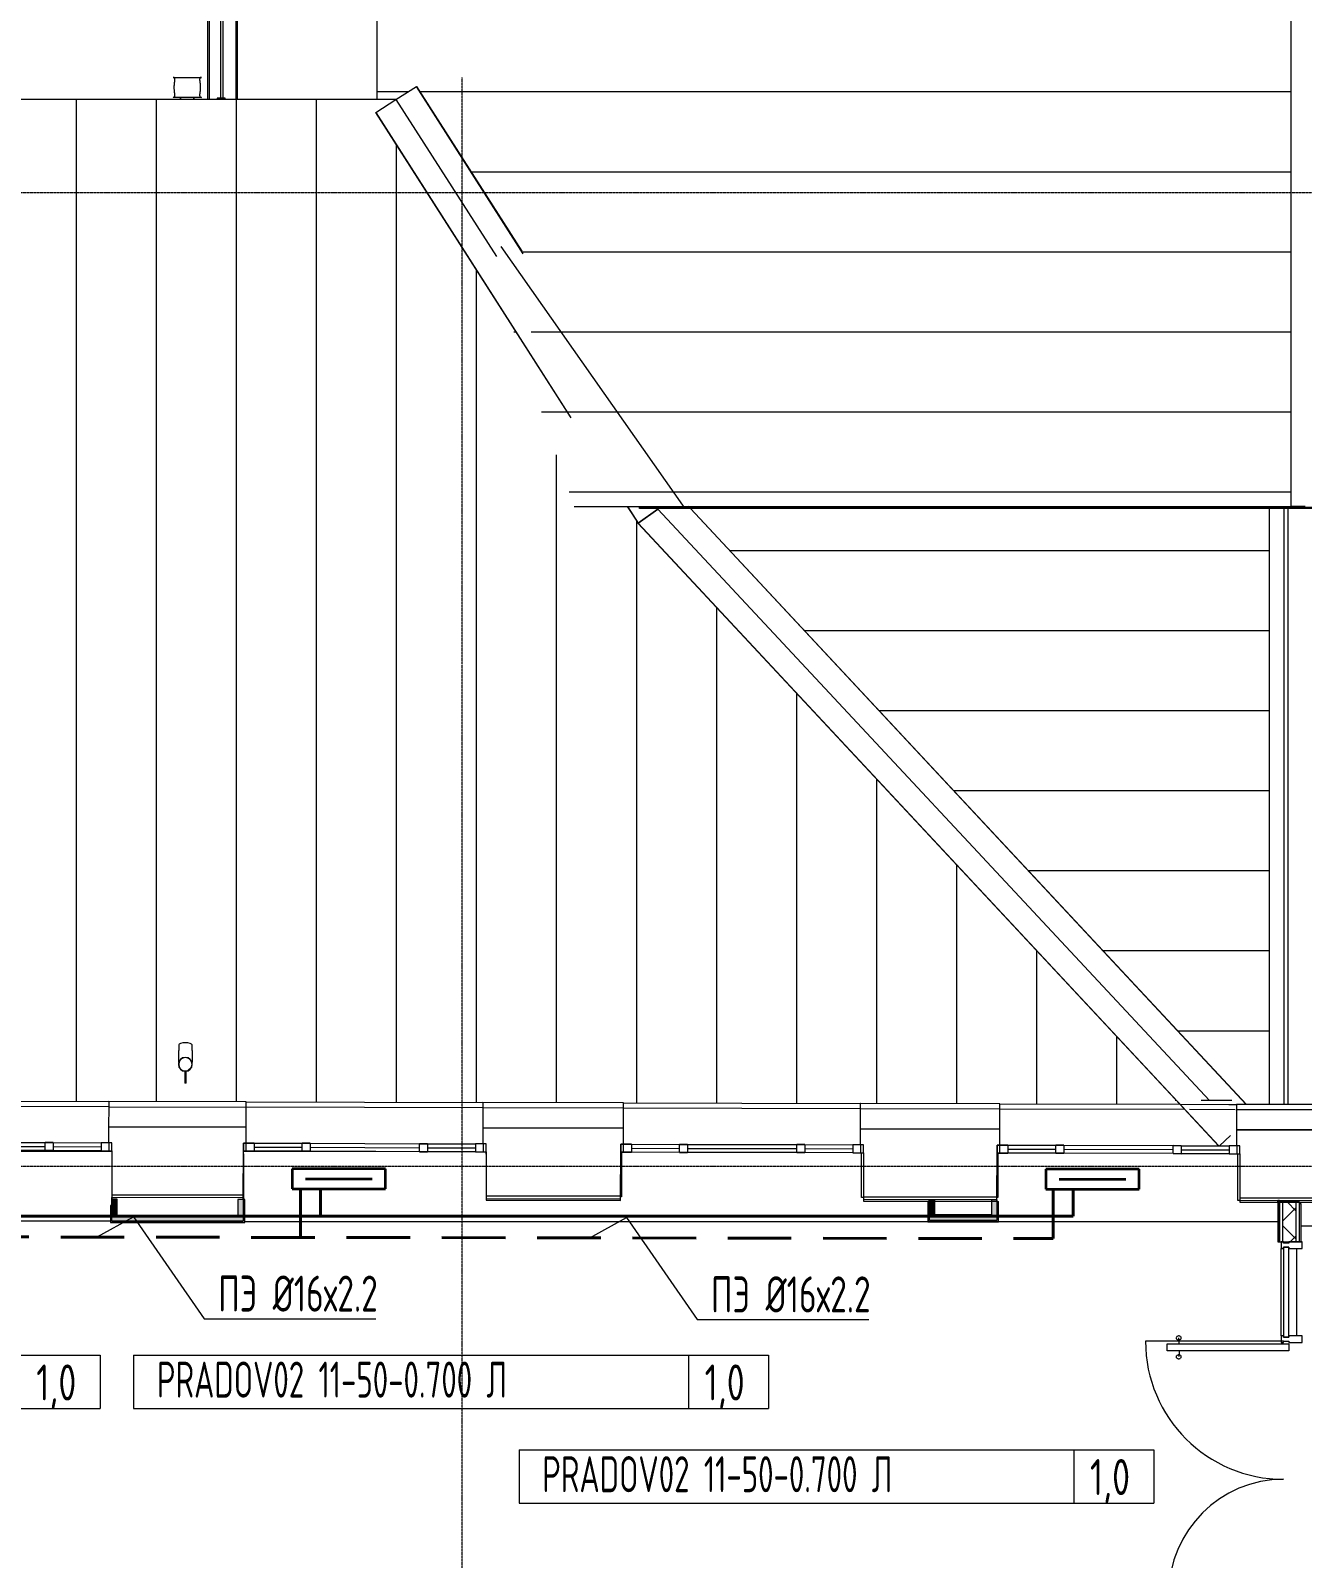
# Model space of a CAD drawing. Header units: millimetres. Extents: x -3929 to 624051, y 52832 to 514950.
# Drawn here: x 188631 to 198166, y 248872 to 260326 of the extents above; entities that cross this region are included whole.
import ezdxf
from ezdxf import colors
from ezdxf.entities.mleader import LeaderData, LeaderLine
from ezdxf.enums import TextEntityAlignment as Align
from ezdxf.math import Vec2, Vec3

# ---------------------------------------------------------------- set-up
doc = ezdxf.new("R2010")
doc.units = ezdxf.units.MM
for name, pattern in [('ADSK_Линия сетки', [25, 20, -2.5, 0, -2.5]), ('ADSK_Штриховая_ш3 п1_5', [4.5, 3, -1.5]), ('Hidden', [7.14375, 4.7625, -2.38125])]:
    doc.linetypes.add(name, pattern=pattern)
for name, color, linetype, lineweight in [('_ Окна', 7, 'Continuous', 9), ('Витраж', 7, 'Continuous', 9), ('Двери', 7, 'Continuous', 9), ('Каркас', 7, 'Continuous', 18), ('Крыша', 7, 'Continuous', 9), ('Крыша штриховка', 7, 'Continuous', 9), ('Обобщенные модели', 7, 'Continuous', 18), ('ОВ-О-Оборудование', 32, 'Continuous', 35), ('ОВ-ТЕКСТ', 7, 'Continuous', 25), ('Ограждение', 7, 'Continuous', 9), ('Окна', 7, 'Continuous', 9), ('Оси', 253, 'Continuous', 9), ('Панели витража', 7, 'Continuous', 9), ('Перекрытие', 7, 'Continuous', 18), ('Стены внутренние', 7, 'Continuous', 18), ('Стены наружные', 7, 'Continuous', 18), ('Стены несущие', 7, 'Continuous', 30), ('Стены отделка', 7, 'Continuous', 30), ('Стены штриховка', 7, 'Continuous', 9)]:
    doc.layers.add(name, color=color, linetype=linetype, lineweight=lineweight)
doc.layers.add('Линии', color=7, linetype='Continuous', lineweight=9, true_color=0x00a600)
for name, color, linetype in [('ПРИБОРЫ', 3, 'Continuous'), ('статистика приборов', 252, 'Continuous'), ('стояки', 7, 'Continuous')]:
    doc.layers.add(name, color=color, linetype=linetype)
doc.layers.add('т11.1', color=1, linetype='Continuous', true_color=0xff0000)
doc.layers.add('т21.1', color=5, linetype='Continuous', true_color=0x0000ff)
doc.styles.add('СТИЛЬ', font='simplex.shx', dxfattribs={"width": 0.65})

# ---------------------------------------------------------------- blocks, each defined once
blk = doc.blocks.new('*U2936')
at = {"layer": 'ОВ-О-Оборудование', "color": 32, "ltscale": 0.1, "true_color": 0xcd6928}
for p, q in [((350, 75), (-350, 75)), ((-350, 75), (-350, -75)), ((-250, 0), (250, 0)), ((350, -75), (350, 75)), ((-350, -75), (350, -75))]:
    blk.add_line(p, q, dxfattribs=at)
blk = doc.blocks.new('2 этаж')
at = {"layer": 'Стены внутренние', "lineweight": 0}
for points in [[(379980, -158772), (380020, -158772), (380020, -158650), (379980, -158650)], [(380963, -158812), (380963, -158652), (380923, -158652), (380923, -158812)], [(386108, -158768), (386148, -158768), (386148, -158654), (386108, -158654)], [(386613, -158808), (386613, -158654), (386573, -158654), (386573, -158808)], [(380443, -158812), (380923, -158812), (380923, -158772), (379980, -158772), (379980, -158812)], [(386573, -158808), (386573, -158768), (386108, -158768), (386108, -158808), (386200, -158808)]]:
    blk.add_hatch(color=253, dxfattribs=at).paths.add_polyline_path(points)
at = {"layer": '_ Окна', "color": 253, "lineweight": 0}
for p, q in [((378660, -158254), (379480, -158256)), ((379480, -158286), (379480, -158226)), ((379480, -158226), (379540, -158226)), ((379540, -158286), (379480, -158286)), ((379540, -158226), (379540, -158286)), ((379540, -158256), (379900, -158257)), ((379900, -158227), (379900, -158287)), ((379980, -158228), (379900, -158227)), ((379900, -158287), (379980, -158288)), ((379960, -158287), (379960, -158227)), ((379980, -158288), (379980, -158228)), ((380965, -158290), (380965, -158230)), ((380965, -158230), (381045, -158230)), ((381045, -158290), (380965, -158290)), ((380985, -158290), (380985, -158230)), ((381045, -158230), (381045, -158290)), ((381045, -158260), (381405, -158261)), ((381405, -158291), (381405, -158231)), ((381405, -158231), (381465, -158231)), ((381465, -158291), (381405, -158291)), ((381465, -158231), (381465, -158291)), ((381465, -158261), (382285, -158264)), ((382285, -158294), (382285, -158234)), ((382285, -158234), (382345, -158234)), ((382345, -158294), (382285, -158294)), ((382345, -158234), (382345, -158294)), ((382345, -158264), (382705, -158265)), ((382705, -158235), (382705, -158295)), ((382785, -158235), (382705, -158235)), ((382705, -158295), (382785, -158295)), ((382765, -158295), (382765, -158235)), ((382785, -158295), (382785, -158235)), ((383794, -158298), (383794, -158238)), ((383794, -158238), (383874, -158238)), ((383874, -158298), (383794, -158298)), ((383814, -158298), (383814, -158238)), ((383874, -158238), (383874, -158298)), ((383874, -158268), (384234, -158269)), ((384234, -158299), (384234, -158239)), ((384234, -158239), (384294, -158239)), ((384294, -158299), (384234, -158299)), ((384294, -158239), (384294, -158299)), ((384294, -158269), (385114, -158271)), ((385114, -158301), (385114, -158241)), ((385114, -158241), (385174, -158241)), ((385174, -158241), (385174, -158301)), ((385174, -158271), (385534, -158272)), ((385534, -158242), (385534, -158302)), ((385614, -158242), (385534, -158242)), ((385594, -158302), (385594, -158242)), ((385614, -158302), (385614, -158242)), ((386615, -158305), (386615, -158245)), ((386615, -158245), (386695, -158245)), ((386635, -158305), (386635, -158245)), ((386695, -158245), (386695, -158305)), ((386695, -158275), (387055, -158276)), ((387055, -158306), (387055, -158246)), ((387055, -158246), (387115, -158246)), ((387115, -158246), (387115, -158306)), ((387115, -158276), (387935, -158278)), ((387935, -158308), (387935, -158248)), ((387935, -158248), (387995, -158249)), ((387995, -158249), (387995, -158309)), ((387995, -158279), (388355, -158280)), ((388355, -158250), (388355, -158310)), ((388435, -158250), (388355, -158250)), ((388415, -158310), (388415, -158250)), ((388435, -158310), (388435, -158250)), ((385174, -158301), (385114, -158301)), ((385534, -158302), (385614, -158302)), ((386695, -158305), (386615, -158305)), ((387115, -158306), (387055, -158306)), ((387995, -158309), (387935, -158308)), ((388355, -158310), (388435, -158310))]:
    blk.add_line(p, q, dxfattribs=at)
at = {"layer": 'Витраж', "color": 253, "lineweight": 0}
for p, q in [((388763, -158970), (388746, -158970)), ((388746, -158970), (388746, -159020)), ((388763, -158980), (388763, -158970)), ((388803, -158980), (388763, -158980)), ((388903, -158970), (388803, -158970)), ((388803, -158970), (388803, -158980)), ((388903, -159020), (388903, -158970)), ((388746, -159675), (388746, -159020)), ((388746, -159020), (388763, -159020)), ((388763, -159010), (388803, -159010)), ((388763, -159020), (388763, -159010)), ((388803, -159010), (388803, -159020)), ((388803, -159020), (388903, -159020)), ((388863, -159675), (388863, -159020))]:
    blk.add_line(p, q, dxfattribs=at)
at = {"layer": 'Витраж', "color": 253, "lineweight": 0, "extrusion": (0, 0, -1)}
for p, q in [((388763, -159675), (388746, -159675)), ((388746, -159675), (388746, -159725)), ((388746, -159725), (388763, -159725)), ((388763, -159685), (388763, -159675)), ((388803, -159685), (388763, -159685)), ((388763, -159725), (388763, -159715)), ((388763, -159715), (388803, -159715)), ((388903, -159675), (388803, -159675)), ((388803, -159675), (388803, -159685)), ((388803, -159715), (388803, -159725)), ((388803, -159725), (388903, -159725)), ((388903, -159725), (388903, -159675))]:
    blk.add_line(p, q, dxfattribs=at)
at = {"layer": 'Двери', "color": 253, "lineweight": 0}
blk.add_line((388763, -159715), (387728, -159715), dxfattribs=at)
for centre, radius, start, end in [((388763, -159715), 1035, 180, 270), ((388763, -161610), 860, 90, 180)]:
    blk.add_arc(centre, radius, start, end, dxfattribs=at)
at = {"layer": 'Каркас', "color": 253, "lineweight": 0}
for p, q in [((384578, -153456), (384578, -153463)), ((384649, -153463), (384649, -153456)), ((384714, -153456), (384714, -153463)), ((386680, -153456), (386680, -153463)), ((386751, -153463), (386751, -153456)), ((386816, -153456), (386816, -153463)), ((388721, -153456), (388721, -153463)), ((388791, -153463), (388791, -153456)), ((388856, -153456), (388856, -153463))]:
    blk.add_line(p, q, dxfattribs=at)
at = {"layer": 'Крыша', "color": 253, "lineweight": 0}
for p, q in [((381965, -127688), (381965, -150406)), ((382109, -150406), (375370, -150406)), ((383445, -153456), (388818, -153456)), ((387959, -157910), (387951, -157910)), ((388374, -157910), (388146, -157910)), ((388354, -157940), (388411, -157940))]:
    blk.add_line(p, q, dxfattribs=at)
at = {"layer": 'Крыша штриховка', "color": 253, "linetype": 'Continuous', "lineweight": 0}
for p, q in [((381965, -150347), (382202, -150347)), ((382288, -150347), (388818, -150347)), ((379711, -150406), (379711, -157917)), ((380311, -150406), (380311, -157918)), ((380911, -150406), (380911, -157920)), ((381511, -150406), (381511, -157922)), ((382111, -150746), (382111, -157923)), ((382671, -150947), (388818, -150947)), ((383054, -151547), (388818, -151547)), ((382711, -151685), (382711, -157925)), ((382992, -152147), (383007, -152147)), ((383123, -152147), (388818, -152147)), ((383200, -152747), (383391, -152747)), ((383400, -152747), (388818, -152747)), ((383311, -153070), (383311, -157926)), ((383408, -153347), (388818, -153347)), ((383911, -153562), (383911, -157928)), ((384611, -153787), (388656, -153787)), ((384511, -154212), (384511, -157929)), ((385171, -154387), (388656, -154387)), ((385111, -154856), (385111, -157931)), ((385730, -154987), (388656, -154987)), ((385711, -155500), (385711, -157933)), ((386290, -155587), (388656, -155587)), ((386311, -156143), (386311, -157934)), ((386849, -156187), (388656, -156187)), ((386911, -156787), (386911, -157936)), ((387409, -156787), (388656, -156787)), ((387511, -157430), (387511, -157937)), ((387968, -157387), (388656, -157387))]:
    blk.add_line(p, q, dxfattribs=at)
at = {"layer": 'Линии', "color": 253, "lineweight": 0}
blk.add_line((384276, -153473), (382898, -151508), dxfattribs=at)
at = {"layer": 'Линии', "color": 253, "linetype": 'ADSK_Штриховая_ш3 п1_5', "lineweight": 0}
for p, q in [((387891, -159787), (387890, -159734)), ((387890, -159734), (388803, -159734)), ((388803, -159787), (387891, -159787)), ((387982, -159734), (387977, -159690)), ((387982, -159787), (387977, -159832)), ((388803, -159734), (388803, -159787))]:
    blk.add_line(p, q, dxfattribs=at)
for centre in [(387977, -159690), (387977, -159832)]:
    blk.add_circle(centre, 17, dxfattribs=at)
at = {"layer": 'Обобщенные модели', "color": 253, "lineweight": 0}
for p, q in [((380438, -150240), (380544, -150240)), ((380544, -150240), (380650, -150240)), ((380544, -150390), (380438, -150390)), ((380494, -150390), (380494, -150406)), ((380494, -150390), (380494, -150394)), ((380494, -150391), (380494, -150390)), ((380494, -150396), (380494, -150391)), ((380494, -150394), (380494, -150397)), ((380650, -150390), (380544, -150390)), ((380594, -150406), (380594, -150390)), ((380594, -150392), (380594, -150390)), ((380594, -150390), (380594, -150394)), ((380594, -150395), (380594, -150392)), ((380594, -150394), (380594, -150399)), ((380594, -150398), (380594, -150395)), ((380494, -150402), (380494, -150396)), ((380494, -150397), (380494, -150399)), ((380494, -150399), (380494, -150402)), ((380494, -150402), (380494, -150404)), ((380494, -150406), (380494, -150402)), ((380494, -150404), (380494, -150406)), ((380594, -150400), (380594, -150398)), ((380594, -150399), (380594, -150405)), ((380594, -150403), (380594, -150400)), ((380594, -150405), (380594, -150403)), ((380480, -157493), (380480, -157535)), ((380580, -157535), (380580, -157493)), ((380480, -157538), (380480, -157535)), ((380480, -157543), (380480, -157538)), ((380480, -157549), (380480, -157543)), ((380480, -157554), (380480, -157549)), ((380480, -157560), (380480, -157554)), ((380480, -157565), (380480, -157560)), ((380480, -157570), (380480, -157565)), ((380480, -157575), (380480, -157570)), ((380480, -157580), (380480, -157575)), ((380480, -157585), (380480, -157580)), ((380480, -157589), (380480, -157585)), ((380480, -157594), (380480, -157589)), ((380480, -157598), (380480, -157594)), ((380480, -157602), (380480, -157598)), ((380480, -157606), (380480, -157602)), ((380480, -157609), (380480, -157606)), ((380480, -157613), (380480, -157609)), ((380580, -157535), (380580, -157541)), ((380580, -157541), (380580, -157547)), ((380580, -157547), (380580, -157552)), ((380580, -157552), (380580, -157558)), ((380580, -157558), (380580, -157563)), ((380580, -157563), (380580, -157568)), ((380580, -157568), (380580, -157573)), ((380580, -157573), (380580, -157578)), ((380580, -157578), (380580, -157583)), ((380580, -157583), (380580, -157587)), ((380580, -157587), (380580, -157592)), ((380580, -157592), (380580, -157596)), ((380580, -157596), (380580, -157600)), ((380580, -157600), (380580, -157604)), ((380580, -157604), (380580, -157608)), ((380580, -157608), (380580, -157612)), ((380580, -157612), (380580, -157615)), ((380480, -157616), (380480, -157613)), ((380480, -157619), (380480, -157616)), ((380480, -157622), (380480, -157619)), ((380480, -157625), (380480, -157622)), ((380480, -157626), (380480, -157625)), ((380525, -157690), (380525, -157781)), ((380535, -157781), (380535, -157690)), ((380580, -157615), (380580, -157618)), ((380580, -157618), (380580, -157621)), ((380580, -157621), (380580, -157624)), ((380580, -157624), (380580, -157626)), ((380535, -157781), (380525, -157781))]:
    blk.add_line(p, q, dxfattribs=at)
at = {"layer": 'Обобщенные модели', "color": 253, "linetype": 'Continuous', "lineweight": 0}
blk.add_line((380552, -157684), (380575, -157661), dxfattribs=at)
at = {"layer": 'Обобщенные модели', "color": 253, "lineweight": 0}
for centre, radius, start, end in [((380544, -150415), 52, 165.3598, 170.2297), ((380544, -150415), 52, 9.7703, 14.6402), ((380530, -157639), 52, 90, 270), ((380530, -157639), 50, 90, 270), ((380530, -157639), 50, 139.417, 143.7992), ((380530, -157639), 50, 113.3059, 116.6617), ((380530, -157639), 52, 270, 90), ((380530, -157639), 50, 270, 90), ((380530, -157639), 50, 64.2857, 66.6941), ((380530, -157639), 50, 36.2008, 40.583), ((380530, -157639), 50, 167.1429, 168.9964), ((380530, -157639), 50, 191.0036, 192.8571), ((380530, -157639), 50, 216.2008, 220.583), ((380530, -157639), 50, 243.3383, 246.6941), ((380530, -157639), 50, 293.3059, 295.7143), ((380530, -157639), 50, 319.417, 323.7992), ((380530, -157639), 50, 11.0036, 12.8571), ((380530, -157639), 50, 347.1429, 348.9964)]:
    blk.add_arc(centre, radius, start, end, dxfattribs=at)
for start_param, end_param in [(4.712389, 6.283185), (3.141593, 4.712389)]:
    blk.add_ellipse((380530, -157493), major_axis=(-50, 0), ratio=0.309017, start_param=start_param, end_param=end_param, dxfattribs=at)
for points in [[(380438, -150390), (380440, -150390), (380444, -150389), (380448, -150386), (380450, -150383), (380451, -150380), (380451, -150377), (380451, -150375), (380451, -150373), (380451, -150371), (380451, -150369), (380451, -150366), (380451, -150363), (380451, -150361), (380450, -150358), (380450, -150355), (380449, -150352), (380449, -150349), (380449, -150346), (380448, -150342), (380448, -150339), (380448, -150335), (380447, -150329), (380447, -150319), (380447, -150310), (380447, -150301), (380448, -150295), (380448, -150290), (380448, -150287), (380449, -150284), (380449, -150281), (380449, -150278), (380450, -150275), (380450, -150272), (380451, -150269), (380451, -150266), (380451, -150263), (380451, -150261), (380451, -150259), (380451, -150256), (380451, -150254), (380451, -150252), (380451, -150250), (380450, -150247), (380448, -150243), (380444, -150240), (380440, -150240), (380438, -150240)], [(380650, -150240), (380648, -150240), (380644, -150240), (380640, -150243), (380638, -150247), (380638, -150250), (380637, -150252), (380637, -150254), (380637, -150256), (380637, -150259), (380637, -150261), (380637, -150263), (380638, -150266), (380638, -150269), (380638, -150272), (380639, -150275), (380639, -150278), (380639, -150281), (380640, -150284), (380640, -150287), (380641, -150290), (380641, -150295), (380641, -150301), (380642, -150310), (380642, -150319), (380641, -150329), (380641, -150335), (380641, -150339), (380640, -150342), (380640, -150346), (380639, -150349), (380639, -150352), (380639, -150355), (380638, -150358), (380638, -150361), (380638, -150363), (380637, -150366), (380637, -150369), (380637, -150371), (380637, -150373), (380637, -150375), (380637, -150377), (380638, -150380), (380638, -150383), (380640, -150386), (380644, -150389), (380648, -150390), (380650, -150390)]]:
    blk.add_open_spline(points, degree=3, knots=[-1, -1, -1, -1, -0.941176, -0.882353, -0.852941, -0.823529, -0.808824, -0.794118, -0.779412, -0.764706, -0.75, -0.735294, -0.720588, -0.705882, -0.691176, -0.676471, -0.661765, -0.647059, -0.632353, -0.617647, -0.602941, -0.588235, -0.558824, -0.529412, -0.470588, -0.441176, -0.411765, -0.397059, -0.382353, -0.367647, -0.352941, -0.338235, -0.323529, -0.308824, -0.294118, -0.279412, -0.264706, -0.25, -0.235294, -0.220588, -0.205882, -0.191176, -0.176471, -0.147059, -0.117647, -0.058824, 0, 0, 0, 0], dxfattribs=at)
at = {"layer": 'Ограждение', "color": 253, "lineweight": 0}
for p, q in [((388818, -127688), (388818, -153456)), ((380796, -150397), (380796, -142171)), ((380812, -142171), (380812, -150397)), ((382109, -150406), (382262, -150308)), ((382262, -150308), (382263, -150308)), ((383063, -151562), (382262, -150308)), ((382263, -150308), (383053, -151544)), ((380828, -150397), (380768, -150397)), ((380768, -150397), (380768, -150406)), ((380796, -150397), (380812, -150397)), ((380828, -150406), (380828, -150397)), ((381956, -150504), (381958, -150503)), ((381956, -150504), (383414, -152784)), ((381958, -150503), (382109, -150406)), ((381958, -150503), (383421, -152792)), ((382109, -150406), (382862, -151584)), ((383843, -153456), (383924, -153582)), ((383845, -153456), (383925, -153581)), ((383924, -153582), (384071, -153476)), ((384071, -153476), (383925, -153581)), ((384059, -153456), (384063, -153463)), ((384070, -153473), (384071, -153476)), ((384071, -153476), (384075, -153473)), ((384071, -153476), (388207, -157910)), ((384087, -153463), (384095, -153456)), ((384307, -153463), (384300, -153456)), ((384302, -153456), (384309, -153463)), ((388482, -157940), (384316, -153473)), ((384318, -153473), (388484, -157940)), ((388656, -153473), (388656, -157940)), ((388764, -153473), (388764, -157941)), ((388798, -157941), (388798, -153473)), ((388926, -153456), (388818, -153456)), ((383923, -153583), (383924, -153582)), ((383923, -153583), (387985, -157939)), ((383924, -153582), (383977, -153543)), ((383925, -153581), (383924, -153582)), ((383924, -153582), (388277, -158249)), ((387986, -157939), (388275, -158249)), ((388365, -158173), (388283, -158249))]:
    blk.add_line(p, q, dxfattribs=at)
at = {"layer": 'Окна', "color": 253, "lineweight": 0}
for p, q in [((378660, -158224), (379480, -158226)), ((379480, -158286), (378660, -158284)), ((379540, -158226), (379480, -158226)), ((379480, -158286), (379540, -158286)), ((379540, -158226), (379900, -158227)), ((379900, -158287), (379540, -158286)), ((379980, -158228), (379900, -158227)), ((379900, -158287), (379980, -158288)), ((379980, -158288), (379980, -158228)), ((380965, -158230), (380965, -158290)), ((381045, -158230), (380965, -158230)), ((380965, -158290), (381045, -158290)), ((381045, -158230), (381405, -158231)), ((381405, -158291), (381045, -158290)), ((381465, -158231), (381405, -158231)), ((381405, -158291), (381465, -158291)), ((381465, -158231), (382285, -158234)), ((382285, -158294), (381465, -158291)), ((382345, -158234), (382285, -158234)), ((382285, -158294), (382345, -158294)), ((382345, -158234), (382705, -158235)), ((382705, -158295), (382345, -158294)), ((382785, -158235), (382705, -158235)), ((382705, -158295), (382785, -158295)), ((382785, -158295), (382785, -158235)), ((383794, -158238), (383794, -158298)), ((383874, -158238), (383794, -158238)), ((383794, -158298), (383874, -158298)), ((383874, -158238), (384234, -158239)), ((384234, -158299), (383874, -158298)), ((384294, -158239), (384234, -158239)), ((384234, -158299), (384294, -158299)), ((384294, -158239), (385114, -158241)), ((385114, -158301), (384294, -158299)), ((385174, -158241), (385114, -158241)), ((385174, -158241), (385534, -158242)), ((385614, -158242), (385534, -158242)), ((385614, -158302), (385614, -158242)), ((386615, -158245), (386615, -158305)), ((386695, -158245), (386615, -158245)), ((386695, -158245), (387055, -158246)), ((387115, -158246), (387055, -158246)), ((387115, -158246), (387935, -158248)), ((387995, -158249), (387935, -158248)), ((387995, -158249), (388355, -158250)), ((388435, -158250), (388355, -158250)), ((388435, -158310), (388435, -158250)), ((385114, -158301), (385174, -158301)), ((385534, -158302), (385174, -158301)), ((385534, -158302), (385614, -158302)), ((386615, -158305), (386695, -158305)), ((387055, -158306), (386695, -158305)), ((387055, -158306), (387115, -158306)), ((387935, -158308), (387115, -158306)), ((387935, -158308), (387995, -158309)), ((388355, -158310), (387995, -158309)), ((388355, -158310), (388435, -158310))]:
    blk.add_line(p, q, dxfattribs=at)
at = {"layer": 'Оси', "color": 253, "linetype": 'ADSK_Линия сетки', "lineweight": 0}
for p, q in [((382605, -176377), (382605, -150240)), ((354441, -151102), (420560, -151102)), ((354441, -158402), (420560, -158402))]:
    blk.add_line(p, q, dxfattribs=at)
at = {"layer": 'Панели витража', "color": 253, "lineweight": 0}
for p, q in [((388763, -159010), (388763, -159685)), ((388803, -159010), (388763, -159010)), ((388803, -159685), (388803, -159010)), ((388763, -159685), (388803, -159685))]:
    blk.add_line(p, q, dxfattribs=at)
at = {"layer": 'Перекрытие', "color": 253, "lineweight": 0}
for p, q in [((379980, -158293), (378160, -158293)), ((381959, -158293), (380965, -158293)), ((382785, -158312), (382785, -158295)), ((383800, -158298), (383800, -158633)), ((380965, -158310), (380965, -158652)), ((385600, -158638), (385600, -158302)), ((386620, -158305), (386620, -158638)), ((388420, -158660), (388420, -158310)), ((379980, -158650), (379980, -158638)), ((383800, -158633), (383793, -158633)), ((385613, -158638), (385600, -158638)), ((386620, -158638), (386614, -158638)), ((380963, -158650), (380963, -158652)), ((388434, -158660), (388420, -158660)), ((378164, -158812), (379968, -158812)), ((380975, -158818), (386096, -158818)), ((386625, -158818), (388721, -158818)), ((388895, -158850), (391226, -158850))]:
    blk.add_line(p, q, dxfattribs=at)
at = {"layer": 'Стены внутренние', "color": 253, "lineweight": 0}
blk.add_line((380908, -142290), (380908, -150406), dxfattribs=at)
at = {"layer": 'Стены внутренние', "color": 253, "linetype": 'Continuous', "lineweight": 0}
for p, q in [((388758, -158812), (388858, -158712)), ((388858, -158739), (388789, -158670)), ((388858, -158951), (388758, -158851)), ((388812, -158970), (388858, -158924))]:
    blk.add_line(p, q, dxfattribs=at)
at = {"layer": 'Стены наружные', "color": 253, "lineweight": 0}
for p, q in [((380698, -150406), (380698, -142270)), ((380708, -142270), (380708, -150406)), ((380918, -142280), (380918, -150406)), ((383934, -153463), (393645, -153463)), ((383934, -153473), (383934, -153463)), ((393645, -153473), (383934, -153473)), ((378181, -157913), (379956, -157917)), ((379956, -157957), (378181, -157953)), ((380986, -157920), (382761, -157925)), ((383815, -157928), (385590, -157932)), ((386636, -157935), (387985, -157939)), ((387994, -157939), (388354, -157940)), ((382761, -157965), (380986, -157960)), ((385590, -157972), (383815, -157968)), ((388022, -157979), (386636, -157975)), ((388400, -157980), (388058, -157979)), ((380964, -158650), (380964, -158652))]:
    blk.add_line(p, q, dxfattribs=at)
at = {"layer": 'Стены несущие', "color": 253, "lineweight": 0}
for p, q in [((380985, -158110), (379955, -158107)), ((379955, -158107), (379955, -158227)), ((379958, -158107), (380985, -158110)), ((380985, -158230), (380985, -158110)), ((383814, -158118), (382760, -158115)), ((382760, -158115), (382760, -158235)), ((382761, -158115), (383814, -158118)), ((383814, -158238), (383814, -158118)), ((385589, -158122), (385589, -158242)), ((385591, -158122), (385589, -158122)), ((386635, -158125), (385591, -158122)), ((385591, -158122), (386635, -158125)), ((386635, -158245), (386635, -158125)), ((388410, -158130), (388410, -158250)), ((388411, -158130), (388410, -158130)), ((389438, -158132), (388411, -158130)), ((388411, -158130), (389438, -158132)), ((379980, -158288), (379979, -158618)), ((380964, -158620), (380965, -158290)), ((382785, -158295), (382784, -158625)), ((383793, -158628), (383794, -158298)), ((385614, -158302), (385613, -158632)), ((386614, -158635), (386615, -158305)), ((388435, -158310), (388434, -158640)), ((379979, -158618), (380964, -158620)), ((380964, -158620), (379979, -158618)), ((382784, -158625), (383793, -158628)), ((383793, -158628), (382784, -158625)), ((385613, -158632), (386614, -158635)), ((386614, -158635), (385613, -158632)), ((388434, -158640), (389417, -158642)), ((389417, -158642), (388434, -158640))]:
    blk.add_line(p, q, dxfattribs=at)
at = {"layer": 'Стены отделка', "color": 253, "lineweight": 0}
for p, q in [((380986, -157920), (379956, -157917)), ((379956, -157917), (379956, -157957)), ((380986, -157960), (380986, -157920)), ((382761, -157925), (382760, -158115)), ((383815, -157928), (382761, -157925)), ((383815, -157968), (383815, -157928)), ((385592, -157932), (385590, -157932)), ((385590, -157932), (385590, -157972)), ((386636, -157935), (385592, -157932)), ((386635, -158125), (386636, -157935)), ((388412, -157940), (388411, -157940)), ((388411, -157940), (388411, -157980)), ((389439, -157942), (388412, -157940)), ((379956, -157957), (379955, -158107)), ((379956, -157957), (380986, -157960)), ((380985, -158110), (380986, -157960)), ((383815, -157968), (382761, -157965)), ((383814, -158118), (383815, -157968)), ((385590, -157972), (385589, -158122)), ((385590, -157972), (385590, -157972)), ((386636, -157975), (385590, -157972)), ((388411, -157980), (388410, -158130)), ((389439, -157982), (388411, -157980)), ((379955, -158107), (379958, -158107)), ((382760, -158115), (382761, -158115)), ((385589, -158122), (385591, -158122)), ((388410, -158130), (388411, -158130)), ((379979, -158618), (379979, -158698)), ((379980, -158638), (379979, -158638)), ((380964, -158640), (379980, -158638)), ((379980, -158812), (379980, -158638)), ((380963, -158640), (380963, -158812)), ((380964, -158652), (380964, -158620)), ((382784, -158625), (382784, -158657)), ((383793, -158660), (383793, -158628)), ((385613, -158632), (385613, -158664)), ((386614, -158667), (386614, -158635)), ((388434, -158640), (388434, -158672)), ((379979, -158698), (379968, -158698)), ((379968, -158698), (379968, -158822)), ((380020, -158650), (379980, -158650)), ((380020, -158772), (380020, -158650)), ((380923, -158652), (380923, -158772)), ((380963, -158652), (380923, -158652)), ((380975, -158652), (380964, -158652)), ((380975, -158824), (380975, -158652)), ((382784, -158645), (383793, -158648)), ((382784, -158657), (383793, -158660)), ((386614, -158655), (385613, -158652)), ((385613, -158664), (386096, -158666)), ((386096, -158666), (386096, -158818)), ((386148, -158654), (386108, -158654)), ((386108, -158808), (386108, -158654)), ((386108, -158666), (386625, -158667)), ((386148, -158768), (386148, -158654)), ((386573, -158654), (386573, -158768)), ((386613, -158654), (386573, -158654)), ((386613, -158654), (386613, -158808)), ((386625, -158818), (386625, -158667)), ((389417, -158662), (388434, -158660)), ((388434, -158672), (389417, -158674)), ((388733, -158660), (388721, -158660)), ((388721, -158660), (388721, -158661)), ((388721, -158673), (388721, -158970)), ((388733, -158660), (388733, -158970)), ((388883, -158670), (388733, -158670)), ((388883, -158970), (388883, -158670)), ((388895, -158684), (388883, -158684)), ((388895, -158970), (388895, -158684)), ((379970, -158824), (380973, -158824)), ((379980, -158812), (380963, -158812)), ((380923, -158772), (380020, -158772)), ((386098, -158820), (386623, -158820)), ((386108, -158808), (386613, -158808)), ((386573, -158768), (386148, -158768)), ((388721, -158970), (388895, -158970))]:
    blk.add_line(p, q, dxfattribs=at)
at = {"layer": 'Стены штриховка', "color": 253, "lineweight": 0}
for p, q in [((379970, -158698), (379970, -158824)), ((380973, -158652), (380973, -158824)), ((382784, -158655), (383793, -158658)), ((385613, -158662), (386614, -158665)), ((386108, -158666), (386098, -158666)), ((386098, -158666), (386098, -158820)), ((386623, -158667), (386623, -158820)), ((388434, -158670), (389417, -158672)), ((388721, -158671), (388721, -158661)), ((388723, -158660), (388723, -158970)), ((388758, -158970), (388758, -158670)), ((388858, -158970), (388858, -158670)), ((388893, -158684), (388893, -158970)), ((379968, -158822), (380975, -158822)), ((379968, -158822), (379968, -158824)), ((379968, -158824), (379970, -158824)), ((380973, -158824), (380975, -158824)), ((386625, -158818), (386096, -158818)), ((386096, -158818), (386096, -158820)), ((386096, -158820), (386098, -158820)), ((386623, -158820), (386625, -158820)), ((386625, -158820), (386625, -158818))]:
    blk.add_line(p, q, dxfattribs=at)

msp = doc.modelspace()

# ---------------------------------------------------------------- linework, layer by layer
at = {"layer": 'ПРИБОРЫ', "color": 7, "lineweight": 15}
for p, q in [((184392.605, 250395.829), (189152.225, 250395.829)), ((184392.605, 250395.829), (189152.225, 250395.829)), ((189152.225, 250395.829), (189152.225, 249995.829)), ((189403.39, 250395.829), (194163.01, 250395.829)), ((189403.39, 250395.829), (194163.01, 250395.829)), ((189403.39, 250395.829), (189403.39, 249995.829)), ((193563.01, 250395.829), (193563.01, 249995.829)), ((194163.01, 250395.829), (194163.01, 249995.829)), ((184392.605, 249995.829), (189152.225, 249995.829)), ((189403.39, 249995.829), (194163.01, 249995.829)), ((192292.308, 249686.725), (197051.928, 249686.725)), ((192292.308, 249686.725), (197051.928, 249686.725)), ((192292.308, 249686.725), (192292.308, 249286.725)), ((196451.928, 249686.725), (196451.928, 249286.725)), ((197051.928, 249686.725), (197051.928, 249286.725)), ((192292.308, 249286.725), (197051.928, 249286.725))]:
    msp.add_line(p, q, dxfattribs=at)
at = {"layer": 'т11.1', "lineweight": 40}
for p, q in [((190803.937, 251643.88), (190803.937, 251438.653)), ((196446.978, 251640.906), (196446.978, 251438.653)), ((184570.512, 251438.653), (196446.978, 251438.653))]:
    msp.add_line(p, q, dxfattribs=at)
at = {"layer": 'т21.1', "linetype": 'Hidden', "lineweight": 40, "ltscale": 100}
for p, q in [((190653.937, 251643.88), (190653.937, 251278.433)), ((196296.978, 251640.906), (196296.978, 251269.405)), ((184570.512, 251288.653), (196296.978, 251269.405))]:
    msp.add_line(p, q, dxfattribs=at)

# ---------------------------------------------------------------- block references
at = {"layer": 'ОВ-О-Оборудование', "ltscale": 10}
for p in [(190941.182, 251718.88), (196591.194, 251715.906)]:
    msp.add_blockref('*U2936', p, dxfattribs=at)
at = {"layer": 'стояки', "color": 5, "lineweight": 40}
msp.add_blockref('2 этаж', (-190738.98, 410215.433), dxfattribs=at)

# ---------------------------------------------------------------- texts
at = {"layer": 'статистика приборов', "color": 7, "style": 'СТИЛЬ', "width": 0.7}
for p in [(188823.291, 250056.28), (193834.076, 250056.28), (196722.994, 249347.177)]:
    msp.add_text('1,0', height=270, dxfattribs=at).set_placement(p, align=Align.CENTER)
at = {"layer": 'статистика приборов', "color": 7, "style": 'СТИЛЬ', "width": 0.6}
for p in [(189578.001, 250077.682), (192466.919, 249368.579)]:
    msp.add_text('PRADOV02 11-50-0.700 Л      ', height=270, dxfattribs=at).set_placement(p)

# ---------------------------------------------------------------- leaders
at = {"layer": 'ОВ-ТЕКСТ', "color": 7}
ml = msp.add_multileader_mtext('Standard', dxfattribs=at)
ml.set_content('\\A1;ПЭ %%C16х2.2', color=7, style='СТИЛЬ')
ml.set_leader_properties(color=7, lineweight=18)
ml.build(insert=Vec2(0, 0))
ml.multileader.update_dxf_attribs({"text_left_attachment_type": 6, "text_right_attachment_type": 6, "dogleg_length": 0.36, "arrow_head_size": 0.126})
ctx = ml.context
ctx.base_point, ctx.char_height, ctx.arrow_head_size, ctx.landing_gap_size, ctx.plane_origin = Vec3(189933.086, 250668.463), 270, 0.126, 0.063, Vec3(191724.674, 251984.688)
ctx.left_attachment, ctx.right_attachment, ctx.text_align_type = 6, 6, 1
notes = []
notes.append((ctx, [(0, (1, 1, 0), (189932.834, 250668.463), (1, 0), 0.252, [(0, [(189129.184, 251282.503), (189402.052, 251433.711)], 0, [])])]))
ctx.mtext.insert, ctx.mtext.width, ctx.mtext.alignment, ctx.mtext.flow_direction = Vec3(190635.149, 250992.463), 1912.62067, 2, 5
ml = msp.add_multileader_mtext('Standard', dxfattribs=at)
ml.set_content('\\A1;ПЭ %%C16х2.2', color=7, style='СТИЛЬ')
ml.set_leader_properties(color=7, lineweight=18)
ml.build(insert=Vec2(0, 0))
ml.multileader.update_dxf_attribs({"text_left_attachment_type": 6, "text_right_attachment_type": 6, "dogleg_length": 0.36, "arrow_head_size": 0.126})
ctx = ml.context
ctx.base_point, ctx.char_height, ctx.arrow_head_size, ctx.landing_gap_size, ctx.plane_origin = Vec3(193627.985, 250662.398), 270, 0.126, 0.063, Vec3(195419.573, 251978.623)
ctx.left_attachment, ctx.right_attachment, ctx.text_align_type = 6, 6, 1
notes.append((ctx, [(0, (1, 1, 0), (193627.733, 250662.398), (1, 0), 0.252, [(0, [(192824.083, 251276.438), (193096.952, 251427.647)], 0, [])])]))
ctx.mtext.insert, ctx.mtext.width, ctx.mtext.alignment, ctx.mtext.flow_direction = Vec3(194330.048, 250986.398), 1912.62067, 2, 5
for ctx, leaders in notes:
    for number, flags, end, landing, length, lines in leaders:
        leader = LeaderData()
        leader.index, (leader.has_last_leader_line, leader.has_dogleg_vector, leader.attachment_direction) = number, flags
        leader.last_leader_point, leader.dogleg_vector, leader.dogleg_length = Vec3(end), Vec3(landing), length
        for number, points, colour, breaks in lines:
            line = LeaderLine()
            line.index, line.vertices, line.color, line.breaks = number, Vec3.list(points), colors.encode_raw_color(colour), breaks
            leader.lines.append(line)
        ctx.leaders.append(leader)

doc.saveas('drawing.dxf')
